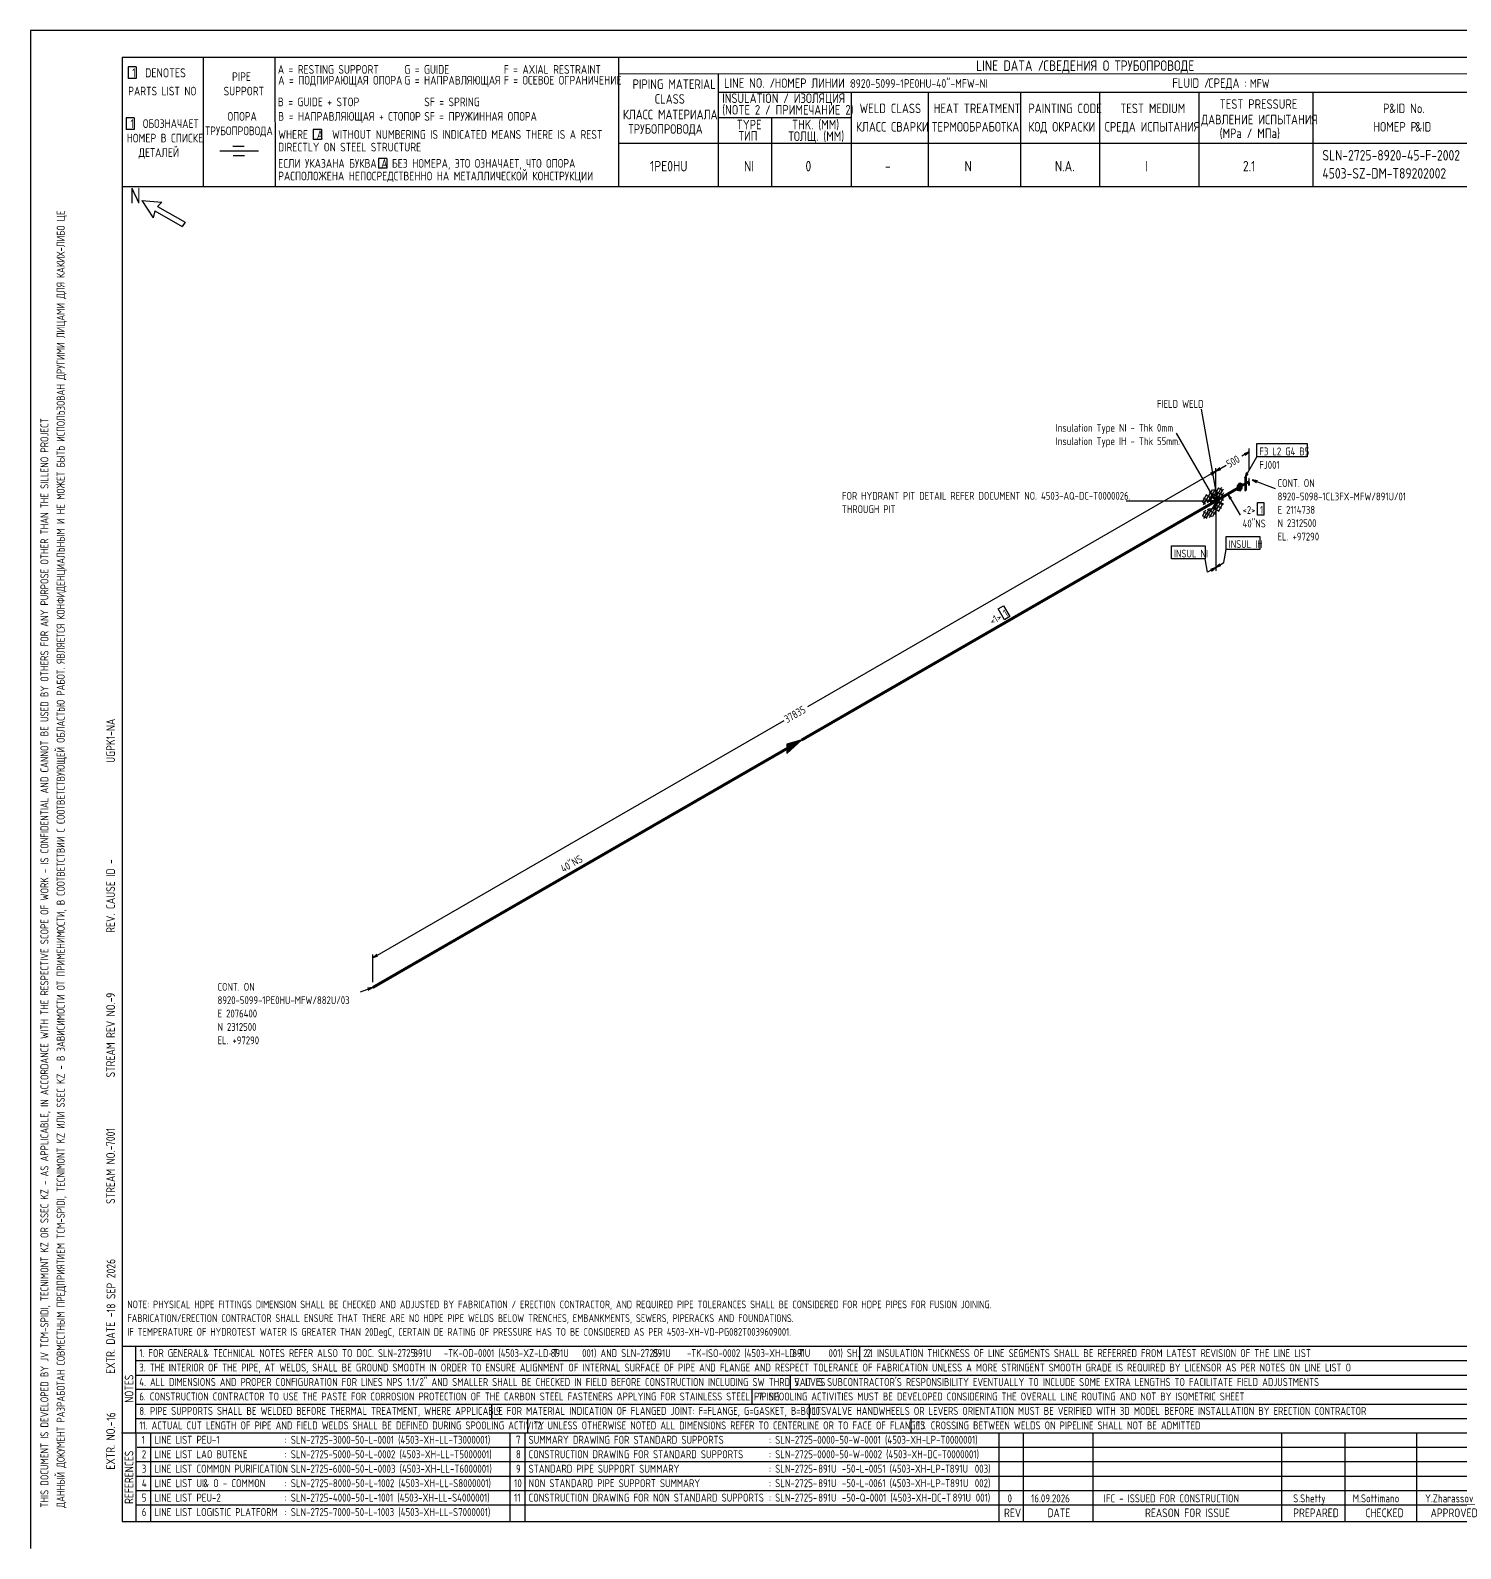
# Model space of a CAD drawing. Extents: x -1005 to 594, y -998 to 420.
# Drawn here: x 0 to 395.7, y 0 to 420 of the extents above; entities that cross this region are included whole.
import ezdxf

# ---------------------------------------------------------------- set-up
doc = ezdxf.new("R2010")
doc.units = 0
doc.styles.add('TTFN17', font='GOST type A')

msp = doc.modelspace()

# ---------------------------------------------------------------- linework, layer by layer
at = {"layer": 'GT_1', "flags": 128}
for points in [[(0, 420), (0, 0)], [(594, 420), (0, 420)], [(589.1, 412.5), (25.4, 412.5)], [(25.4, 412.5), (25.4, 7.5)], [(47.8, 412.5), (47.8, 376.7)], [(67.6, 412.5), (67.7, 376.7)], [(162.7, 412.5), (162.7, 376.7)], [(29.3, 409.9), (27.1, 409.9)], [(27.1, 409.9), (27.1, 406.7)], [(29.3, 409.9), (29.3, 406.7)], [(589.1, 408), (162.7, 407.9)], [(190.3, 407.8), (190.3, 376.7)], [(29.3, 406.7), (27.1, 406.7)], [(190.3, 402.9), (402.7, 402.9)], [(227.1, 402.9), (227.1, 376.7)], [(248.4, 402.9), (248.4, 376.8)], [(273.9, 402.9), (273.9, 376.7)], [(295.8, 402.9), (295.8, 376.7)], [(323.2, 402.9), (323.2, 376.7)], [(354.8, 402.9), (354.8, 376.8)], [(28.7, 395.8), (26.5, 395.8)], [(26.5, 395.8), (26.5, 392.6)], [(28.7, 395.8), (28.7, 392.6)], [(227.1, 395.8), (190.3, 395.8)], [(205, 395.8), (205, 376.7)], [(28.7, 392.6), (26.5, 392.6)], [(80.5, 392.6), (78.2, 392.6)], [(78.2, 392.6), (78.2, 389.8)], [(80.5, 392.6), (80.5, 389.8)], [(63.1, 386.6), (52.4, 386.6)], [(59.1, 387.9), (56, 387.9)], [(80.5, 389.8), (78.2, 389.8)], [(230.2, 388.7), (162.7, 388.7)], [(402.7, 388.7), (226.9, 388.7)], [(59.2, 385.3), (56.1, 385.3)], [(98.6, 384.6), (96.3, 384.6)], [(96.3, 384.6), (96.3, 381.9)], [(98.6, 384.6), (98.6, 381.9)], [(98.6, 381.9), (96.3, 381.9)], [(402.7, 376.7), (25.4, 376.7)], [(30.8, 372.9), (34, 368.1)], [(30.8, 372.9), (36.4, 372.5)], [(34.4, 370.1), (34, 368.1)], [(34.4, 370.1), (42, 365.7)], [(36.4, 372.5), (35.2, 371.3)], [(35.2, 371.3), (42.8, 366.9)], [(42.8, 366.9), (42, 365.7)], [(328.27, 290.82), (324, 315.2)], [(327.9, 289.77), (317.02, 308.6)], [(337.2, 303.43), (335.1, 302.23)], [(336.07, 302.45), (337.2, 303.43), (335.77, 302.9)], [(337.2, 298.18), (337.2, 304.32)], [(339.3, 305.68), (353.25, 305.68), (353.25, 302.07), (339.3, 302.07), (339.3, 305.68)], [(327.9, 298.02), (330.82, 299.75)], [(329.02, 299), (327.9, 298.02), (329.32, 298.55)], [(327.9, 292.77), (327.9, 298.93)], [(327.9, 292.77), (327.9, 298.93)], [(335.93, 296.23), (339.3, 302.07)], [(327.9, 298.02), (214.95, 232.85)], [(326.77, 297.05), (327.9, 298.02), (326.48, 297.5)], [(335.18, 293.38), (334.57, 292.55), (333.98, 292.7), (333.98, 293.98), (334.57, 294.8), (335.18, 294.65), (335.18, 293.38)], [(333.99, 294), (335.18, 294)], [(334.14, 294.2), (335.18, 294.2)], [(334.28, 294.4), (335.18, 294.4)], [(334.43, 294.6), (335.18, 294.6)], [(337.2, 295.4), (334.57, 293.9)], [(337.2, 295.18), (334.57, 293.68)], [(334.57, 293.52), (337.2, 295.02)], [(336.45, 297.65), (335.93, 296.23), (336.9, 297.35)], [(335.93, 294.43), (335.93, 292.62), (336.45, 292.93), (336.45, 296.52), (335.93, 296.23), (335.93, 294.43)], [(337.2, 294.2), (337.05, 294.12), (337.2, 296.07), (337.05, 296), (337.2, 294.2), (337.2, 296.07)], [(337.05, 296), (337.05, 294.12)], [(339.45, 295.4), (337.95, 295.62), (339.23, 294.88)], [(337.95, 295.62), (344.32, 293.3)], [(325.35, 291.57), (324.15, 289.48)], [(326.93, 292.93), (324.45, 288.73)], [(324.52, 290.68), (326.1, 289.77)], [(325.27, 291.5), (326.77, 290.6)], [(327.9, 293.38), (325.57, 289.32)], [(325.95, 287.75), (325.95, 287.75), (326.25, 287.6), (326.62, 287.6), (327, 287.82), (327.38, 288.12), (327.68, 288.5), (328.05, 289.02), (328.2, 289.55), (328.27, 290), (328.2, 290.45), (328.05, 290.75), (327.68, 290.9), (327.38, 290.9), (327, 290.75), (326.62, 290.52), (326.25, 290.07), (325.88, 289.55)], [(326.1, 292.32), (330.07, 290)], [(330.07, 292.1), (326.1, 285.12)], [(326.4, 289.55), (327.9, 289.77), (326.4, 290)], [(326.48, 286.85), (330.07, 293.15)], [(326.48, 291.05), (330.07, 288.95)], [(326.93, 290.9), (327.9, 289.77), (327.38, 291.2)], [(327, 293), (330.23, 291.2)], [(330.23, 291.12), (327, 285.5)], [(328.65, 293.45), (327.15, 290.82)], [(327.9, 288.95), (328.65, 289.32), (329.02, 290.38), (328.65, 291.05), (327.9, 290.6), (327.52, 289.55), (327.9, 288.95)], [(327.61, 289.8), (328.82, 289.8)], [(327.69, 290), (328.89, 290)], [(327.75, 292.25), (328.27, 290.82), (328.27, 292.32)], [(327.76, 290.2), (328.96, 290.2)], [(327.83, 290.4), (329.01, 290.4)], [(329.48, 293.52), (327.9, 290.82)], [(327.9, 290.6), (328.9, 290.6)], [(328.23, 290.8), (328.79, 290.8)], [(329.7, 292.77), (328.27, 290.3)], [(328.27, 289.85), (329.7, 288.88)], [(328.57, 293.45), (329.85, 292.7)], [(332.25, 290.6), (331.27, 291.73), (331.8, 290.3)], [(331.27, 291.73), (334.65, 285.88)], [(333.98, 293.8), (335.18, 293.8)], [(333.98, 293.6), (335.18, 293.6)], [(333.98, 293.4), (335.18, 293.4)], [(333.98, 293.2), (335.05, 293.2)], [(333.98, 293), (334.9, 293)], [(333.98, 292.8), (334.76, 292.8)], [(327.9, 289.77), (303.15, 289.77)], [(324.15, 285.8), (325.43, 285.05)], [(324.23, 289.62), (325.05, 289.02)], [(325.12, 287.3), (324.23, 285.73)], [(324.45, 286.93), (326.93, 285.5)], [(326.1, 287.68), (324.52, 284.98)], [(326.7, 287.6), (325.27, 285.12)], [(325.57, 287.52), (327.9, 286.18)], [(327.15, 287.82), (328.65, 287.07)], [(327.54, 289.6), (328.75, 289.6)], [(327.62, 289.4), (328.68, 289.4)], [(327.74, 289.2), (328.4, 289.2)], [(327.9, 288.73), (329.48, 287.82)], [(327.9, 288.27), (327.9, 270.5)], [(327.9, 288.27), (327.9, 270.5)], [(329.85, 289.1), (328.57, 286.85)], [(339.45, 289.4), (341.18, 289.4), (341.18, 285.88), (339.45, 285.88), (339.45, 289.4)], [(315.68, 277.4), (324.98, 277.4), (324.98, 273.8), (315.68, 273.8), (315.68, 277.4)], [(330.82, 280.02), (340.12, 280.02), (340.12, 276.43), (330.82, 276.43), (330.82, 280.02)], [(325.65, 270.12), (324.98, 273.8)], [(330.15, 272.75), (330.82, 276.43)], [(327.9, 271.4), (325.65, 270.12)], [(326.77, 270.43), (327.9, 271.4), (326.48, 270.88)], [(327.9, 271.4), (330.15, 272.75)], [(329.02, 272.38), (327.9, 271.4), (329.32, 271.93)], [(267.75, 260), (269.18, 260.82), (270.98, 257.82), (269.48, 256.93), (267.75, 260)], [(94.72, 163.47), (208.5, 229.1)], [(209.25, 221.3), (209.25, 219.95), (213.38, 223.7), (209.25, 222.5), (209.25, 220.1), (213, 223.47), (209.25, 222.43), (209.25, 220.32), (212.55, 223.25), (209.25, 222.2), (209.25, 220.47), (212.18, 222.95), (209.25, 222.05), (209.25, 220.62), (211.8, 222.8), (209.25, 221.9), (209.25, 220.78), (211.35, 222.5), (209.25, 221.75), (209.25, 221), (211.05, 222.35), (209.25, 221.53), (209.25, 221.15), (210.6, 222.05), (209.25, 221.38), (209.25, 221.3), (213.38, 223.7)], [(95.85, 164.45), (94.72, 163.47), (96.15, 164)], [(94.72, 156.72), (94.72, 164.38)], [(94.72, 155.22), (91.2, 153.95)], [(93.45, 154.47), (94.72, 155.22), (93.22, 155)], [(25.3, 56), (402.7, 56)], [(29.1, 56), (29.2, 7.5)], [(229.4, 56), (229.4, 52)], [(29.1, 52), (402.7, 52)], [(29.1, 48), (402.7, 48)], [(210.2, 48), (210.2, 44)], [(402.7, 44), (29.1, 44)], [(199.6, 44), (199.6, 40)], [(29.2, 40), (402.7, 40)], [(127.6, 40), (127.6, 36)], [(215.4, 40), (215.4, 36)], [(29.1, 36), (402.7, 36)], [(137.5, 36), (137.5, 32)], [(243.6, 36), (243.6, 32)], [(25.2, 32), (402.7, 32)], [(33.2, 32), (33.2, 7.6)], [(132.6, 32), (132.6, 7.6)], [(136.8, 32), (136.8, 7.6)], [(267.9, 32), (267.9, 7.5)], [(274.6, 32), (274.6, 7.5)], [(293.9, 32), (293.9, 7.5)], [(346.1, 32), (346.1, 7.5)], [(363.6, 32), (363.6, 7.5)], [(383.5, 32), (383.5, 7.5)], [(402.7, 28), (29.5, 28)], [(402.7, 24), (29.1, 24)], [(402.7, 20), (29.1, 20)], [(402.7, 16), (29.1, 16)], [(402.7, 12), (29.2, 12)], [(25.4, 7.5), (589.1, 7.5)], [(0, 0), (0, 0)]]:
    msp.add_lwpolyline(points, dxfattribs=at)
at = {"layer": 'GT_1', "const_width": 0.8, "flags": 128}
for points in [[(327.9, 289.77), (334.57, 293.68)], [(213.38, 223.7), (327.9, 289.77)], [(94.72, 155.22), (209.25, 221.3)]]:
    msp.add_lwpolyline(points, dxfattribs=at)

# ---------------------------------------------------------------- texts
at = {"layer": 'GT_1', "style": 'TTFN17'}
for s, height, p in [('LINE DATA /', 2.8875, (261.63, 408.8)), ('СВЕДЕНИЯ О ТРУБОПРОВОДЕ', 2.8875, (280.23, 408.8)), (' 1  DENOTES', 2.5025, (26.88, 407)), (' PIPE', 2.406, (54.56, 406)), ('A = RESTING SUPPORT', 2.4062, (68.46, 408)), ('A = ПОДПИРАЮЩАЯ ОПОРА', 2.4062, (68.56, 405)), ('G = GUIDE', 2.406, (103.46, 408)), ('G = НАПРАВЛЯЮЩАЯ', 2.4062, (103.46, 405)), ('F = AXIAL RESTRAINT', 2.4062, (130.96, 408)), ('F = ОСЕВОЕ ОГРАНИЧЕНИЕ', 2.4062, (130.96, 405)), ('PARTS LIST NO', 2.4062, (27.06, 402)), ('SUPPORT', 2.406, (53.46, 402)), ('PIPING MATERIAL', 2.6469, (166.6, 403.8)), ('LINE NO. /', 2.647, (191.9, 404.1)), ('НОМЕР ЛИНИИ :', 2.5987, (205.89, 404.1)), ('8920-5099-1PE0HU-40"-MFW-NI', 2.4062, (226.86, 404.1)), ('FLUID /', 2.647, (315.9, 404.1)), ('СРЕДА :', 2.647, (325.9, 404.1)), ('MFW', 2.406, (337.36, 404.1)), ('B = GUIDE + STOP', 2.4062, (68.46, 399)), ('SF = SPRING', 2.4062, (108.96, 399)), ('CLASS', 2.647, (172.7, 399.7)), ('(NOTE 2 / ПРИМЕЧАНИЕ 2)', 2.6469, (191.4, 396.7)), ('INSULATION / ИЗОЛЯЦИЯ', 2.6469, (191.4, 399.9)), ('WELD CLASS', 2.647, (229.4, 397.1)), ('HEAT TREATMENT', 2.6469, (249.9, 397.1)), ('PAINTING CODE', 2.6469, (276.1, 397.1)), ('TEST MEDIUM', 2.6469, (301.5, 397.1)), ('TEST PRESSURE', 2.6469, (329, 398.3)), ('P', 2.65, (374.2, 397.1)), ('&ID No.', 2.647, (375.91, 397.1)), (' 1  ОБОЗНАЧАЕТ', 2.4062, (26.46, 393)), ('ОПОРА', 2.406, (54.56, 395)), ('B = НАПРАВЛЯЮЩАЯ + СТОПОР', 2.4062, (68.56, 395)), ('SF = ПРУЖИННАЯ ОПОРА', 2.4062, (108.96, 395)), ('КЛАСС МАТЕРИАЛА', 2.6469, (163.9, 395.4)), ('TYPE', 2.647, (195.4, 392.6)), ('THK. (MM)', 2.647, (210.7, 392.6)), ('ДАВЛЕНИЕ ИСПЫТАНИЯ', 2.6469, (323.9, 394)), ('НОМЕР В СПИСКЕ', 2.4062, (26.66, 389)), ('ТРУБОПРОВОДА', 2.4062, (48.36, 391)), ('WHERE  A  WITHOUT NUMBERING IS INDICATED MEANS THERE IS A REST', 2.4062, (68.56, 390)), ('ТРУБОПРОВОДА', 2.6469, (165.4, 391.4)), ('ТИП', 2.647, (195.9, 389.5)), ('ТОЛЩ. (ММ)', 2.647, (209.7, 389.4)), ('КЛАСС СВАРКИ', 2.6469, (228.4, 392)), ('ТЕРМООБРАБОТКА', 2.6469, (249.4, 392)), ('КОД ОКРАСКИ', 2.6469, (276.1, 392)), ('СРЕДА ИСПЫТАНИЯ', 2.6469, (297.2, 392)), ('(MPa / МПа)', 2.6469, (329, 390.2)), ('НОМЕР P', 2.647, (371.5, 392)), ('&ID', 2.647, (383.1, 392)), ('ДЕТАЛЕЙ', 2.406, (29.96, 385)), ('DIRECTLY ON STEEL STRUCTURE', 2.4062, (68.56, 386.5)), ('SLN-2725-8920-45-F-2002', 2.8875, (357.43, 384)), ('ЕСЛИ УКАЗАНА БУКВА A БЕЗ НОМЕРА, ЭТО ОЗНАЧАЕТ, ЧТО ОПОРА', 2.4062, (68.56, 382)), ('1PE0HU', 2.888, (171.43, 381)), ('NI', 2.888, (197.43, 381)), ('0', 2.89, (214.43, 381)), ('-', 2.89, (236.43, 381)), ('N', 2.89, (258.43, 381)), ('N.A.', 2.888, (283.43, 381)), ('I', 2.89, (308.43, 381)), ('2.1', 2.888, (335.43, 381)), ('РАСПОЛОЖЕНА НЕПОСРЕДСТВЕННО НА МЕТАЛЛИЧЕСКОЙ КОНСТРУКЦИИ', 2.4062, (68.56, 378.5)), ('4503-SZ-DM-T89202002', 2.8875, (357.43, 379)), ('N', 4.33, (27.55, 372.1)), ('FIELD WELD', 2.166, (311.66, 315.57)), ('Insulation Type NI - Thk 0mm', 2.1656, (283.67, 308.98)), ('Insulation Type IH - Thk 55mm.', 2.1656, (283.67, 305.28)), ('F3 L2 G4 B5', 2.1656, (340, 302.45)), ('FJ001', 2.166, (340, 298.7)), ('CONT. ON', 2.166, (345.02, 293.68)), ('FOR HYDRANT PIT DETAIL REFER DOCUMENT NO. 4503-AQ-DC-T0000026.', 2.1656, (224.52, 290.15)), ('8920-5098-1CL3FX-MFW/891U/01', 2.1656, (345.02, 289.98)), ('THROUGH PIT', 2.1656, (224.52, 286.45)), ('<2>', 2.166, (335.35, 286.25)), ('1', 2.17, (340.17, 286.25)), ('E 2114738', 2.166, (345.02, 286.28)), ('40"NS', 2.166, (335.35, 282.5)), ('N 2312500', 2.166, (345.02, 282.58)), ('INSUL IH', 2.166, (331.52, 276.8)), ('EL. +97290', 2.166, (345.02, 278.88)), ('INSUL NI', 2.166, (316.37, 274.18)), ('CONT. ON', 2.166, (51.78, 154.32)), ('8920-5099-1PE0HU-MFW/882U/03', 2.1656, (51.78, 150.63)), ('E 2076400', 2.166, (51.78, 146.93)), ('N 2312500', 2.166, (51.78, 143.23)), ('EL. +97290', 2.166, (51.78, 139.53)), ('NOTE: PHYSICAL HDPE FITTINGS DIMENSION SHALL BE CHECKED AND ADJUSTED BY FABRICATION / ERECTION CONTRACTOR, AND REQUIRED PIPE TOLERANCES SHALL BE CONSIDERED FOR HDPE PIPES FOR FUSION JOINING.', 2.1175, (26.82, 66.5)), ('FABRICATION/ERECTION CONTRACTOR SHALL ENSURE THAT THERE ARE NO HDPE PIPE WELDS BELOW TRENCHES, EMBANKMENTS, SEWERS, PIPERACKS AND FOUNDATIONS.', 2.1175, (26.82, 62.7)), ('IF TEMPERATURE OF HYDROTEST WATER IS GREATER THAN 20DegC, CERTAIN DE RATING OF PRESSURE HAS TO BE CONSIDERED AS PER 4503-XH-VD-PG082T0039609001.', 2.1175, (26.82, 58.9)), ('1. FOR GENERAL', 2.1849, (30.13, 53)), ('& TECHNICAL NOTES REFER ALSO TO DOC. SLN-2725-      -TK-OD-0001 (4503-XZ-LD-T      001) AND SLN-2725-      -TK-ISO-0002 (4503-XH-LD-T      001) SH. 2.1', 2.18487, (47.87, 53)), ('891U', 2.185, (105.93, 53)), ('891U', 2.185, (143.93, 53)), ('891U', 2.185, (172.13, 53)), ('891U', 2.185, (210.73, 53)), ('2. INSULATION THICKNESS OF LINE SEGMENTS SHALL BE REFERRED FROM LATEST REVISION OF THE LINE LIST', 2.1849, (231.33, 53)), ('3. THE INTERIOR OF THE PIPE, AT WELDS, SHALL BE GROUND SMOOTH IN ORDER TO ENSURE ALIGNMENT OF INTERNAL SURFACE OF PIPE AND FLANGE AND RESPECT TOLERANCE OF FABRICATION UNLESS A MORE STRINGENT SMOOTH GRADE IS REQUIRED BY LICENSOR AS PER NOTES ON LINE LIST O', 2.18487, (30.13, 49)), ('4. ALL DIMENSIONS AND PROPER CONFIGURATION FOR LINES NPS 1.1/2" AND SMALLER SHALL BE CHECKED IN FIELD BEFORE CONSTRUCTION INCLUDING SW THRD VALVES', 2.18487, (30.13, 45)), ("5. IT IS SUBCONTRACTOR'S RESPONSIBILITY EVENTUALLY TO INCLUDE SOME EXTRA LENGTHS TO FACILITATE FIELD ADJUSTMENTS", 2.18487, (211.33, 45)), ('6. CONSTRUCTION CONTRACTOR TO USE THE PASTE FOR CORROSION PROTECTION OF THE CARBON STEEL FASTENERS APPLYING FOR STAINLESS STEEL PIPING', 2.18487, (30.13, 41)), ('7. SPOOLING ACTIVITIES MUST BE DEVELOPED CONSIDERING THE OVERALL LINE ROUTING AND NOT BY ISOMETRIC SHEET', 2.18487, (201.33, 41)), ('8. PIPE SUPPORTS SHALL BE WELDED BEFORE THERMAL TREATMENT, WHERE APPLICABLE', 2.1849, (30.13, 37)), ('9. FOR MATERIAL INDICATION OF FLANGED JOINT: F=FLANGE, G=GASKET, B=BOLTS', 2.1849, (128.83, 37)), ('10. VALVE HANDWHEELS OR LEVERS ORIENTATION MUST BE VERIFIED WITH 3D MODEL BEFORE INSTALLATION BY ERECTION CONTRACTOR', 2.18487, (216.33, 37)), ('11. ACTUAL CUT LENGTH OF PIPE AND FIELD WELDS SHALL BE DEFINED DURING SPOOLING ACTIVITY', 2.1849, (30.13, 33)), ('12. UNLESS OTHERWISE NOTED ALL DIMENSIONS REFER TO CENTERLINE OR TO FACE OF FLANGES', 2.1849, (139.33, 33)), ('13. CROSSING BETWEEN WELDS ON PIPELINE SHALL NOT BE ADMITTED', 2.1849, (245.33, 33)), ('1', 2.21, (30.83, 29)), ('LINE LIST PEU-1', 2.2138, (34.33, 29)), (': SLN-2725-3000-50-L-0001 (4503-XH-LL-T3000001)', 2.2138, (70.33, 29)), ('7', 2.21, (134.33, 29)), ('SUMMARY DRAWING FOR STANDARD SUPPORTS', 2.2138, (137.83, 29)), (': SLN-2725-0000-50-W-0001 (4503-XH-LP-T0000001)', 2.2138, (204.33, 29)), ('2', 2.21, (30.83, 25)), ('LINE LIST LAO BUTENE', 2.2138, (34.33, 25)), (': SLN-2725-5000-50-L-0002 (4503-XH-LL-T5000001)', 2.2138, (70.33, 25)), ('8', 2.21, (134.33, 25)), ('CONSTRUCTION DRAWING FOR STANDARD SUPPORTS', 2.2138, (137.83, 25)), (': SLN-2725-0000-50-W-0002 (4503-XH-DC-T0000001)', 2.2138, (204.33, 25)), ('3', 2.21, (30.83, 21)), ('LINE LIST COMMON PURIFICATION', 2.2138, (34.33, 21)), (': SLN-2725-6000-50-L-0003 (4503-XH-LL-T6000001)', 2.2138, (70.33, 21)), ('9', 2.21, (134.33, 21)), ('STANDARD PIPE SUPPORT SUMMARY', 2.2138, (137.83, 21)), (': SLN-2725-      -50-L-0051 (4503-XH-LP-T      003)', 2.2138, (204.33, 21)), ('891U', 2.214, (217.93, 21)), ('891U', 2.214, (254.33, 21)), ('4', 2.21, (30.83, 17)), ('LINE LIST UI', 2.2138, (34.33, 17)), ('& O - COMMON', 2.2138, (47.85, 17)), (': SLN-2725-8000-50-L-1002 (4503-XH-LL-S8000001)', 2.2138, (70.33, 17)), ('10', 2.214, (133.83, 17)), ('NON STANDARD PIPE SUPPORT SUMMARY', 2.2138, (137.83, 17)), (': SLN-2725-      -50-L-0061 (4503-XH-LP-T      002)', 2.2138, (204.33, 17)), ('891U', 2.214, (217.93, 17)), ('891U', 2.214, (254.43, 17)), ('5', 2.21, (30.83, 13)), ('LINE LIST PEU-2', 2.2138, (34.33, 13)), (': SLN-2725-4000-50-L-1001 (4503-XH-LL-S4000001)', 2.2138, (70.33, 13)), ('11', 2.214, (133.83, 13)), ('CONSTRUCTION DRAWING FOR NON STANDARD SUPPORTS', 2.2138, (137.83, 13)), (': SLN-2725-      -50-Q-0001 (4503-XH-DC-T      001)', 2.2138, (204.33, 13)), ('891U', 2.214, (217.93, 13)), ('891U', 2.214, (255.13, 13)), ('0', 2.21, (270.33, 12.8)), ('16.09.2026', 2.214, (276.83, 12.8)), ('IFC - ISSUED FOR CONSTRUCTION', 2.2138, (296.93, 12.8)), ('S.Shetty', 2.214, (349.33, 12.8)), ('M.Sottimano', 2.2138, (365.83, 12.8)), ('Y.Zharassov', 2.2138, (385.83, 12.8)), ('6', 2.21, (30.83, 9)), ('LINE LIST LOGISTIC PLATFORM', 2.2138, (34.33, 9)), (': SLN-2725-7000-50-L-1003 (4503-XH-LL-S7000001)', 2.2138, (70.33, 9)), ('REV', 2.406, (269.36, 8.7)), ('DATE', 2.406, (281.36, 8.7)), ('REASON FOR ISSUE', 2.4062, (308.36, 8.7)), ('PREPARED', 2.406, (349.36, 8.7)), ('CHECKED', 2.406, (369.36, 8.7)), ('APPROVED', 2.406, (387.36, 8.7))]:
    msp.add_text(s, height=height, dxfattribs=at).set_placement(p)
for s, height, rotation, p in [('ДАННЫЙ ДОКУМЕНТ РАЗРАБОТАН СОВМЕСТНЫМ ПРЕДПРИЯТИЕМ TCM-SPIDI, TECNIMONT KZ ИЛИ SSEC KZ - В ЗАВИСИМОСТИ ОТ ПРИМЕНИМОСТИ, В СООТВЕТСТВИИ С СООТВЕТСТВУЮЩЕЙ ОБЛАСТЬЮ РАБОТ. ЯВЛЯЕТСЯ КОНФИДЕНЦИАЛЬНЫМ И НЕ МОЖЕТ БЫТЬ ИСПОЛЬЗОВАН ДРУГИМИ ЛИЦАМИ ДЛЯ КАКИХ-ЛИБО ЦЕ', 2.21375, 90, (9.5, 11.33)), ('THIS DOCUMENT IS DEVELOPED BY JV TCM-SPIDI, TECNIMONT KZ OR SSEC KZ - AS APPLICABLE, IN ACCORDANCE WITH THE RESPECTIVE SCOPE OF WORK - IS CONFIDENTIAL AND CANNOT BE USED BY OTHERS FOR ANY PURPOSE OTHER THAN THE SILLENO PROJECT', 2.21375, 90, (5, 11.33)), ('500', 2.166, 30, (331.64, 298.9)), ('<1>', 2.166, 30, (266.14, 255.43)), ('1', 2.17, 30, (269.92, 257.61)), ('37835', 2.166, 30, (209.33, 228.3)), ('UGPK1-NA', 2.406, 90, (23.4, 217.36)), ('REV. CAUSE ID -', 2.4062, 90, (23.4, 170.36)), ('40"NS', 2.166, 30, (147.49, 186.95)), ('9', 2.41, 90, (23.4, 152.36)), ('STREAM REV NO.-', 2.4062, 90, (23.4, 130.36)), ('7001', 2.406, 90, (23.4, 111.36)), ('STREAM NO.-', 2.4062, 90, (23.4, 95.36)), ('18 SEP 2026', 2.4062, 90, (23.5, 65.36)), ('EXTR. DATE -', 2.4062, 90, (23.4, 48.36)), ('NOTES', 2.406, 90, (28.5, 40.36)), ('EXTR. NO.-', 2.406, 90, (23.4, 21.86)), ('16', 2.406, 90, (23.5, 35.36)), ('REFERENCES', 2.406, 90, (28.5, 12.36))]:
    msp.add_text(s, height=height, rotation=rotation, dxfattribs=at).set_placement(p)

doc.saveas('drawing.dxf')
